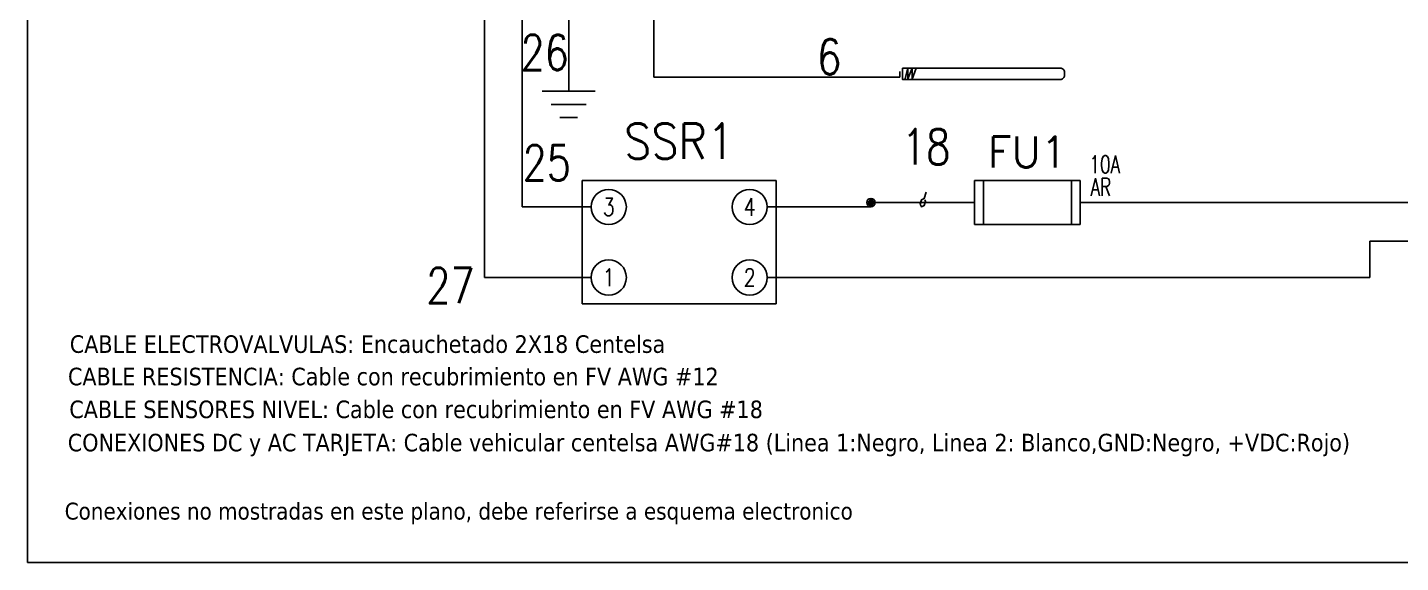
# Model space of a CAD drawing. Header units: millimetres. Extents: x 123.5 to 144.3, y 105.4 to 121.6.
# Drawn here: x 123.51 to 133.25, y 105.41 to 109.2 of the extents above; entities that cross this region are included whole.
import ezdxf
from ezdxf.enums import TextEntityAlignment as Align

# ---------------------------------------------------------------- set-up
doc = ezdxf.new("R2010")
doc.units = ezdxf.units.MM
for name, color, linetype in [('DESC', 250, 'Continuous'), ('SYMS', 7, 'Continuous'), ('TAGS', 250, 'Continuous'), ('TERMS', 250, 'Continuous'), ('WIREFIXED', 7, 'Continuous'), ('WIRES', 7, 'Continuous')]:
    doc.layers.add(name, color=color, linetype=linetype)
doc.layers.add('WIRENO', color=7, linetype='Continuous', true_color=0x000000)
doc.styles.add('SLDTEXTSTYLE0', font='tahoma.ttf')
doc.styles.get("Standard").update_dxf_attribs({"font": 'tahoma.ttf'})
doc.styles.add('WD', font='romans.shx')

# ---------------------------------------------------------------- blocks, each defined once
blk = doc.blocks.new('HDV1TFL')
for p, q in [((0.3438, 0.3438), (-0.3438, 0.3438)), ((-0.3438, 0.3438), (-0.3438, -0.0938)), ((0.3438, -0.0938), (0.3438, 0.3438)), ((-0.3438, -0.0938), (0.3438, -0.0938))]:
    blk.add_line(p, q)
for centre in [(-0.25, 0.25), (0.25, 0.25), (-0.25, 0), (0.25, 0)]:
    blk.add_circle(centre, 0.0625)
at = {"style": 'WD'}
for tag, width, p in [('INST', 0.7, (0.0055, 0.747)), ('LOC', 0.7, (0.0055, 0.5774)), ('TAG1', 0.9, (0, 0.4211)), ('RATING2', 0.7, (0, 0.0313)), ('DESC1', 0.7, (0, -0.2932)), ('DESC2', 0.7, (0, -0.4495)), ('XREF', 0.7, (0, -0.6057))]:
    blk.add_attdef(tag, text='', height=0.125, dxfattribs=dict(at, width=width)).set_placement(p, align=Align.CENTER)
at = {"style": 'WD', "flags": 9}
blk.add_attdef('FAMILY', text='', height=0.01, dxfattribs=at).set_placement((-0.0053, 0.3886), align=Align.CENTER)
at = {"linetype": 'Continuous', "style": 'WD', "flags": 1}
for tag, p in [('MFG', (0, 0.3592)), ('CAT', (0, 0.3781))]:
    blk.add_attdef(tag, text='', height=0.01, dxfattribs=at).set_placement(p, align=Align.MIDDLE)
at = {"style": 'WD', "flags": 1}
for tag, p in [('X2TERM03', (-0.25, 0.3125)), ('X2TERM04', (0.25, 0.3125)), ('X4TERM03', (-0.3125, 0.25)), ('X1TERM04', (0.3125, 0.25)), ('X4TERM01', (-0.3125, 0)), ('X1TERM02', (0.3125, 0)), ('X8TERM01', (-0.25, -0.0625)), ('X8TERM02', (0.25, -0.0625))]:
    blk.add_attdef(tag, p, '', height=0.0125, dxfattribs=at)
at = {"style": 'WD', "width": 0.7}
blk.add_attdef('RATING1', text='', height=0.125, dxfattribs=at).set_placement((0, 0.25), align=Align.MIDDLE)
at = {"linetype": 'Continuous', "style": 'WD', "flags": 9}
blk.add_attdef('ASSYCODE', text='', height=0.01, dxfattribs=at).set_placement((0, 0.3281), align=Align.CENTER)
at = {"linetype": 'Continuous', "style": 'WD', "width": 0.8, "flags": 8}
for tag, p in [('TERM03', (-0.25, 0.25)), ('TERM04', (0.25, 0.25)), ('TERM01', (-0.25, 0)), ('TERM02', (0.25, 0))]:
    blk.add_attdef(tag, text='', height=0.0625, dxfattribs=at).set_placement(p, align=Align.MIDDLE)
blk = doc.blocks.new('VGND2')
for p, q in [((0.09375, 0), (-0.09375, 0)), ((-0.0625, -0.046875), (0.0625, -0.046875)), ((-0.03125, -0.09375), (0.03125, -0.09375))]:
    blk.add_line(p, q)
at = {"style": 'WD', "flags": 1}
blk.add_attdef('X2TERM01', (0, 0), '', height=0.01, dxfattribs=at)
blk = doc.blocks.new('HFU1')
for p, q in [((-0.1875, -0.0781), (-0.1875, 0.0781)), ((-0.1875, 0.0781), (0.1875, 0.0781)), ((-0.1562, 0.0781), (-0.1562, -0.0781)), ((0.1562, 0.0781), (0.1562, -0.0781)), ((0.1875, 0.0781), (0.1875, -0.0781)), ((0.1875, -0.0781), (-0.1875, -0.0781))]:
    blk.add_line(p, q)
at = {"style": 'WD', "width": 0.7}
for tag, p in [('INST', (0, 0.366)), ('LOC', (0, 0.2812)), ('DESC1', (-0.0016, -0.192)), ('DESC2', (-0.0016, -0.2862)), ('DESC3', (-0.0016, -0.3708))]:
    blk.add_attdef(tag, text='', height=0.0625, dxfattribs=at).set_placement(p, align=Align.CENTER)
at = {"linetype": 'Continuous', "style": 'WD', "flags": 9}
for tag, p in [('ASSYCODE', (0.1569, 0.2509)), ('CAT', (0.1564, 0.1022)), ('MFG', (0.1564, 0.0827))]:
    blk.add_attdef(tag, text='', height=0.01, dxfattribs=at).set_placement(p, align=Align.CENTER)
at = {"style": 'WD'}
blk.add_attdef('TAG1', text='', height=0.1094, dxfattribs=at).set_placement((0, 0.125), align=Align.CENTER)
for tag, p in [('X2LINK', (0, 0.1094)), ('X8LINK', (0, -0.1094))]:
    blk.add_attdef(tag, p, '', height=0.01, dxfattribs=at)
for tag, p, height, flags in [('FAMILY', (0.1292, 0.1076), 0.01, 9), ('X4TERM01', (-0.1875, 0), 0.0109, 1), ('X1TERM02', (0.1875, 0), 0.0109, 1)]:
    blk.add_attdef(tag, p, '', height=height, dxfattribs=dict(at, flags=flags))
at = {"style": 'WD', "width": 0.7}
blk.add_attdef('RATING1', text='', height=0.0938, dxfattribs=at).set_placement((0, 0), align=Align.MIDDLE_CENTER)
at = {"linetype": 'Continuous', "style": 'WD', "flags": 8}
blk.add_attdef('TERM01', text='', height=0.0625, dxfattribs=at).set_placement((-0.25, -0.0158), align=Align.TOP_RIGHT)
blk.add_attdef('TERM02', text='', height=0.0625, dxfattribs=at).set_placement((0.25, -0.0158), align=Align.TOP_LEFT)
blk = doc.blocks.new('WDDOT')
for radius in [0.03, 0.0187, 0.00929]:
    blk.add_circle((0, 0), radius)
blk = doc.blocks.new('WD_WNH')
at = {"linetype": 'Continuous', "style": 'WD', "width": 0.8}
blk.add_attdef('WIRENO', text='', height=0.125, dxfattribs=at).set_placement((0, 0.0625), align=Align.CENTER)
at = {"style": 'WD', "flags": 1}
for tag, p in [('W01USER', (0, 0.0781)), ('W02USER', (0, 0.0703)), ('W03USER', (0, 0.0625)), ('W04USER', (0, 0.0547)), ('W05USER', (0, 0.0469)), ('W06USER', (0, 0.0391)), ('W07USER', (0, 0.0312)), ('W08USER', (0, 0.0234)), ('W09USER', (0, 0.0156)), ('W10USER', (0, 0.0078))]:
    blk.add_attdef(tag, text='', height=0.005, dxfattribs=at).set_placement(p, align=Align.CENTER)
blk = doc.blocks.new('WD_WNV')
at = {"style": 'WD', "flags": 1}
for tag, p in [('W01USER', (-0.0625, 0.0938)), ('W02USER', (-0.0625, 0.0859)), ('W03USER', (-0.0625, 0.0781)), ('W04USER', (-0.0625, 0.0703)), ('W05USER', (-0.0625, 0.0625)), ('W06USER', (-0.0625, 0.0547)), ('W07USER', (-0.0625, 0.0469)), ('W08USER', (-0.0625, 0.0391)), ('W09USER', (-0.0625, 0.0312)), ('W10USER', (-0.0625, 0.0234))]:
    blk.add_attdef(tag, text='', height=0.005, dxfattribs=at).set_placement(p, align=Align.CENTER)
at = {"linetype": 'Continuous', "style": 'WD', "width": 0.8}
blk.add_attdef('WIRENO', text='', height=0.125, dxfattribs=at).set_placement((-0.05, 0), align=Align.MIDDLE_RIGHT)
blk = doc.blocks.new('Nivel')
at = {"layer": 'WIRENO'}
for p, q in [((103.38, 60.01), (103.74, 61.39)), ((103.74, 61.39), (103.74, 60.1)), ((103.74, 60.1), (104.25, 61.39)), ((104.25, 61.39), (104.25, 60.07)), ((104.25, 60.07), (104.74, 61.36))]:
    blk.add_line(p, q, dxfattribs=at)
blk.add_lwpolyline([(103.12, 61.39), (121.77, 61.39, -0.414214), (122.27, 60.89), (122.27, 60.54, -0.414214), (121.77, 60.04), (103.12, 60.04)], format="xyb", close=True, dxfattribs=at)

msp = doc.modelspace()

# ---------------------------------------------------------------- linework, layer by layer
at = {"color": 7, "linetype": 'Continuous'}
for p, q in [((123.5055, 121.5905), (123.5055, 105.4055)), ((123.5055, 105.4055), (144.2555, 105.4055))]:
    msp.add_line(p, q, dxfattribs=at)
at = {"layer": 'WIREFIXED'}
msp.add_lwpolyline([(129.8833, 108.0328), (129.8682, 107.9874), (129.8484, 107.9776), (129.8385, 107.9479), (129.8484, 107.9282), (129.8682, 107.938), (129.8781, 107.9677), (129.8731, 107.9775)], dxfattribs=at)
at = {"layer": 'WIRES'}
for p, q in [((126.7485, 109.5634), (126.7485, 107.427)), ((127.0166, 107.927), (127.0166, 109.5548)), ((127.3457, 108.7483), (127.3457, 109.5858)), ((127.9489, 108.8484), (127.9489, 109.5926)), ((127.9489, 108.8484), (129.6951, 108.8484)), ((129.6951, 108.8484), (129.6951, 108.8866)), ((129.4905, 107.927), (129.4905, 107.9578)), ((129.4905, 107.9578), (130.2261, 107.9578)), ((130.9761, 107.9578), (137.3137, 107.9578)), ((127.5049, 107.927), (127.0166, 107.927)), ((128.7549, 107.927), (129.4905, 107.927)), ((133.0294, 107.427), (133.0294, 107.6844)), ((133.0294, 107.6844), (143.8745, 107.6844)), ((126.7485, 107.427), (127.5049, 107.427)), ((128.7549, 107.427), (133.0294, 107.427))]:
    msp.add_line(p, q, dxfattribs=at)

# ---------------------------------------------------------------- block references
at = {"layer": 'SYMS', "xscale": 2, "yscale": 2, "zscale": 2}
msp.add_blockref('VGND2', (127.3457, 108.7483), dxfattribs=at)
at = {"layer": 'SYMS'}
ref = msp.add_blockref('HDV1TFL', (128.1299, 107.427), dxfattribs=dict(at, xscale=2, yscale=2, zscale=2))
ref.add_attrib('TERM03', '3', dxfattribs={"layer": 'TERMS', "linetype": 'Continuous', "height": 0.125, "style": 'WD', "width": 0.8, "flags": 8}).set_placement((127.6299, 107.927), align=Align.MIDDLE)
ref.add_attrib('TERM04', '4', dxfattribs={"layer": 'TERMS', "linetype": 'Continuous', "height": 0.125, "style": 'WD', "width": 0.8, "flags": 8}).set_placement((128.6299, 107.927), align=Align.MIDDLE)
ref.add_attrib('TERM02', '2', dxfattribs={"layer": 'TERMS', "linetype": 'Continuous', "height": 0.125, "style": 'WD', "width": 0.8, "flags": 8}).set_placement((128.6299, 107.427), align=Align.MIDDLE)
ref.add_attrib('TERM01', '1', dxfattribs={"layer": 'TERMS', "linetype": 'Continuous', "height": 0.125, "style": 'WD', "width": 0.8, "flags": 8}).set_placement((127.6299, 107.427), align=Align.MIDDLE)
ref.add_attrib('TAG1', 'SSR1', dxfattribs={"layer": 'TAGS', "height": 0.25, "style": 'WD', "width": 0.9}).set_placement((128.1299, 108.2693), align=Align.CENTER)
ref = msp.add_blockref('HFU1', (130.6011, 107.9578), dxfattribs=dict(at, xscale=2, yscale=2, zscale=2))
ref.add_attrib('DESC1', '10A', dxfattribs={"layer": 'DESC', "height": 0.125, "style": 'WD', "width": 0.7}).set_placement((131.1495, 108.1668), align=Align.CENTER)
ref.add_attrib('DESC2', 'AR', dxfattribs={"layer": 'DESC', "height": 0.125, "style": 'WD', "width": 0.7}).set_placement((131.122, 108.007), align=Align.CENTER)
ref.add_attrib('TAG1', 'FU1', dxfattribs={"layer": 'TAGS', "height": 0.21875, "style": 'WD'}).set_placement((130.6011, 108.2078), align=Align.CENTER)
msp.add_blockref('WDDOT', (129.4905, 107.9578), dxfattribs=at)
at = {"layer": 'WIREFIXED'}
ref = msp.add_blockref('WD_WNV', (127.3457, 109.1671), dxfattribs=dict(at, xscale=2, yscale=2, zscale=2))
ref.add_attrib('WIRENOF', '26', dxfattribs={"linetype": 'Continuous', "height": 0.25, "style": 'WD', "width": 0.8}).set_placement((127.3468, 109.0219), align=Align.MIDDLE_RIGHT)
ref = msp.add_blockref('WD_WNH', (129.1707, 108.5956), dxfattribs=dict(at, xscale=2, yscale=2, zscale=2))
ref.add_attrib('WIRENOF', '6', dxfattribs={"linetype": 'Continuous', "height": 0.25, "style": 'WD', "width": 0.8}).set_placement((129.1944, 108.7918), align=Align.BOTTOM_CENTER)
ref = msp.add_blockref('WD_WNH', (129.8583, 107.9578), dxfattribs=dict(at, xscale=2, yscale=2, zscale=2))
ref.add_attrib('WIRENOF', '18', dxfattribs={"linetype": 'Continuous', "height": 0.25, "style": 'WD', "width": 0.8}).set_placement((129.882, 108.1539), align=Align.BOTTOM_CENTER)
ref = msp.add_blockref('WD_WNV', (127.0166, 108.7409), dxfattribs=dict(at, xscale=2, yscale=2, zscale=2))
ref.add_attrib('WIRENOF', '25', dxfattribs={"linetype": 'Continuous', "height": 0.25, "style": 'WD', "width": 0.8}).set_placement((127.3617, 108.2403), align=Align.MIDDLE_RIGHT)
ref = msp.add_blockref('WD_WNH', (127.1267, 107.427), dxfattribs=dict(at, xscale=2, yscale=2, zscale=2))
ref.add_attrib('WIRENOF', '27', dxfattribs={"linetype": 'Continuous', "height": 0.25, "style": 'WD', "width": 0.8}).set_placement((126.5071, 107.1696), align=Align.BOTTOM_CENTER)
at = {"layer": 'WIRENO', "xscale": 0.06, "yscale": 0.06, "zscale": 0.06}
msp.add_blockref('Nivel', (123.527, 105.2289), dxfattribs=at)

# ---------------------------------------------------------------- texts
at = {"color": 7, "linetype": 'Continuous', "lineweight": 0, "char_height": 0.1245, "attachment_point": 1, "style": 'SLDTEXTSTYLE0'}
for s, insert in [('CABLE ELECTROVALVULAS: Encauchetado 2X18 Centelsa', (123.8059, 107.0169)), ('CABLE RESISTENCIA: Cable con recubrimiento en FV AWG #12', (123.793, 106.7868)), ('CABLE SENSORES NIVEL: Cable con recubrimiento en FV AWG #18', (123.8023, 106.5541)), ('CONEXIONES DC y AC TARJETA: Cable vehicular centelsa AWG#18 (Linea 1:Negro, Linea 2: Blanco,GND:Negro, +VDC:Rojo)', (123.7915, 106.3185))]:
    msp.add_mtext(s, dxfattribs=dict(at, insert=insert))
at = {"insert": (123.7695, 105.8302), "char_height": 0.12, "attachment_point": 1}
msp.add_mtext_dynamic_manual_height_columns('Conexiones no mostradas en este plano, debe referirse a esquema electronico', width=9.456212, gutter_width=0.05, heights=[0], dxfattribs=at)

doc.saveas('drawing.dxf')
